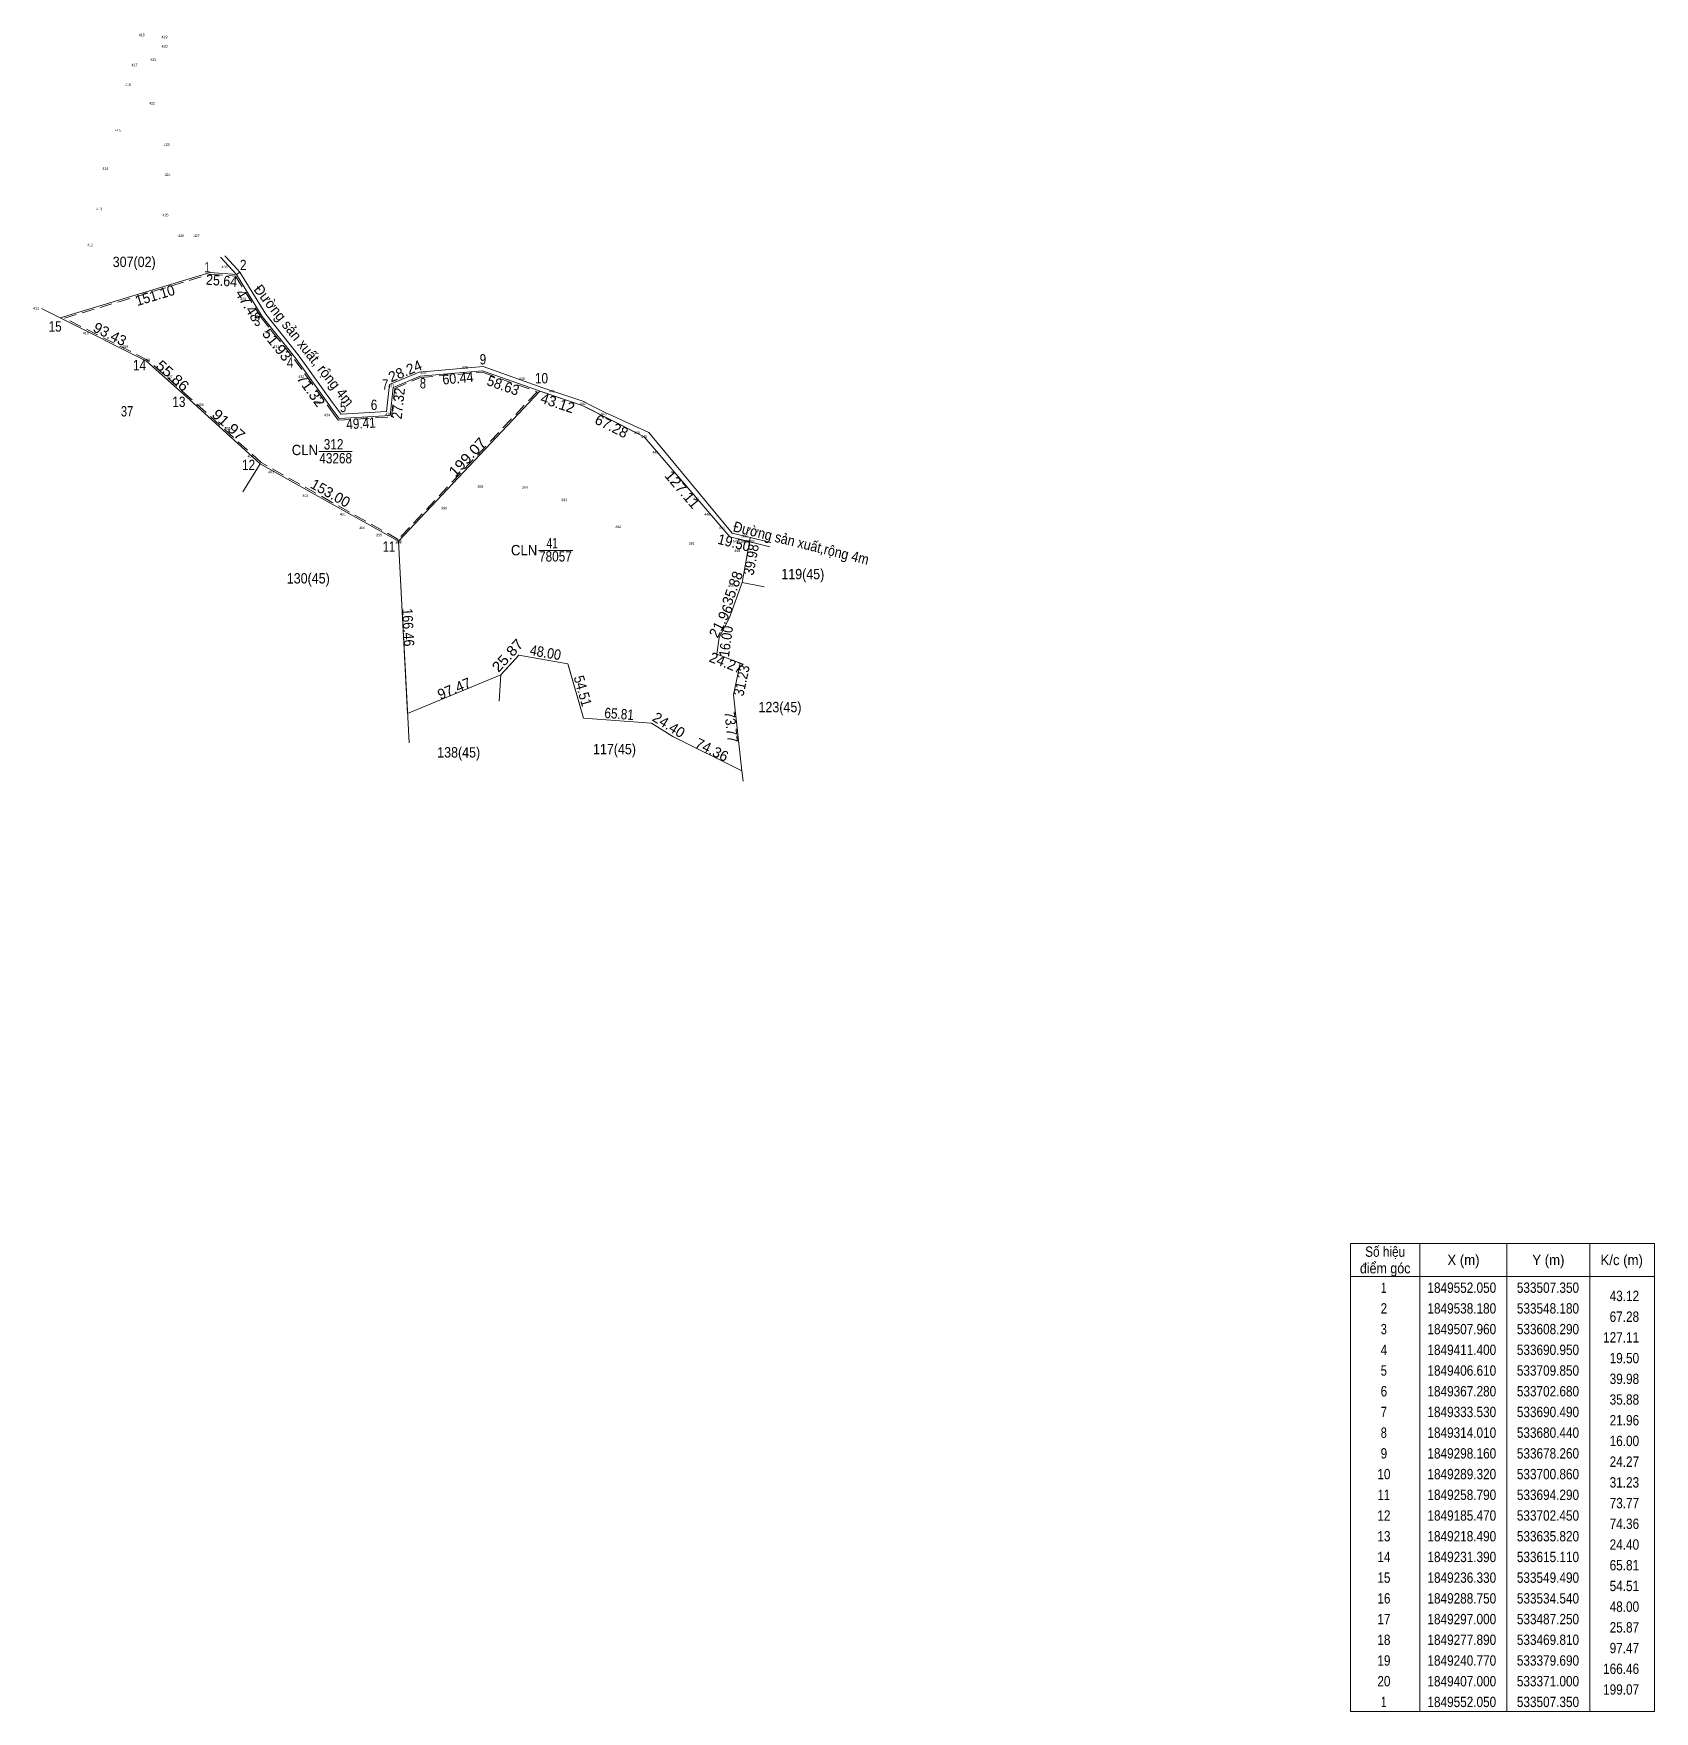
# Model space of a CAD drawing. Header units: metres. Extents: x 530052 to 534584, y 1848277 to 1849897.
# Drawn here: x 533019 to 534584, y 1848277 to 1849897 of the extents above; entities that cross this region are included whole.
import ezdxf
from ezdxf.enums import TextEntityAlignment as Align

# ---------------------------------------------------------------- set-up
doc = ezdxf.new("R2010")
doc.units = ezdxf.units.M
doc.header["$LTSCALE"] = 4
doc.linetypes.add('MEDIUM_DASHED', pattern=[4.5, 3, -1.5])
for name, color, linetype, lineweight in [('1', 7, 'Continuous', 13), ('10', 7, 'Continuous', 13), ('63', 7, 'Continuous', 13)]:
    doc.layers.add(name, color=color, linetype=linetype, lineweight=lineweight)
doc.layers.add('12', color=7, linetype='Continuous')

msp = doc.modelspace()

# ---------------------------------------------------------------- linework, layer by layer
at = {"layer": '1'}
for p, q in [((533217.73, 1849666.89), (533214.52, 1849664.47)), ((533710.57, 1849410.62), (533709.85, 1849406.61))]:
    msp.add_line(p, q, dxfattribs=at)
at = {"layer": '10'}
for p, q in [((533203.22, 1849682.79), (533211.85, 1849673.33)), ((533211.85, 1849673.33), (533217.73, 1849666.89)), ((533044.29, 1849622.77), (533188.95, 1849666.42)), ((533188.95, 1849666.42), (533214.52, 1849664.47)), ((533044.29, 1849622.77), (533026.15, 1849631.89)), ((533306.95, 1849534.66), (533271.75, 1849583.39)), ((533390.97, 1849570.47), (533362.14, 1849558.38)), ((533452.64, 1849575.8), (533510.37, 1849555.26)), ((533359.24, 1849532.26), (533362.14, 1849558.38)), ((533362.84, 1849528.47), (533365.86, 1849555.62)), ((533391.9, 1849566.54), (533365.86, 1849555.62)), ((533371, 1849407), (533507.35, 1849552.05)), ((533313.51, 1849525.58), (533306.95, 1849534.66)), ((533362.84, 1849528.47), (533313.51, 1849525.58)), ((533315.47, 1849529.7), (533359.24, 1849532.26)), ((533573.97, 1849529.9), (533581.83, 1849526.24)), ((533573.97, 1849525.27), (533581.83, 1849521.31)), ((533581.83, 1849526.24), (533582.54, 1849525.91)), ((533582.54, 1849525.91), (533612.56, 1849511.94)), ((533581.83, 1849521.31), (533582.54, 1849520.95)), ((533582.54, 1849520.95), (533608.29, 1849507.96)), ((533690.95, 1849411.4), (533608, 1849508)), ((533612.56, 1849511.94), (533693.19, 1849414.97)), ((533237.51, 1849481.76), (533220.47, 1849454.78)), ((533306.95, 1849442.87), (533237.51, 1849481.76)), ((533371, 1849407), (533306.95, 1849442.87)), ((533690.95, 1849411.4), (533729.34, 1849401.8)), ((533693.19, 1849414.97), (533730.31, 1849405.68)), ((533371, 1849407), (533373.27, 1849363.63)), ((533506.11, 1849397.96), (533539.27, 1849397.96)), ((533373.27, 1849363.63), (533374.88, 1849332.77)), ((533702.68, 1849367.28), (533723.94, 1849363.05)), ((533374.88, 1849332.77), (533375.16, 1849327.44)), ((533375.16, 1849327.44), (533377.29, 1849286.77)), ((533487.25, 1849297), (533534.54, 1849288.75)), ((533377.29, 1849286.77), (533381.17, 1849212.52)), ((533534.54, 1849288.75), (533535.1, 1849286.77)), ((533535.1, 1849286.77), (533549.49, 1849236.33)), ((533379.69, 1849240.77), (533469.81, 1849277.89)), ((533469.81, 1849277.89), (533468.09, 1849252.73)), ((533702.45, 1849185.47), (533703.59, 1849175.28))]:
    msp.add_line(p, q, dxfattribs=at)
for points in [[(533271.75, 1849583.39), (533239.44, 1849624.05), (533214.52, 1849664.47), (533198.96, 1849681.52)], [(533217.73, 1849666.89), (533242.72, 1849626.35), (533274.94, 1849585.81)], [(533026.15, 1849631.89), (533044.29, 1849622.77), (533127.77, 1849580.81), (533169.42, 1849543.58), (533237.51, 1849481.76), (533306.95, 1849442.87), (533371, 1849407)], [(533237.51, 1849481.76), (533169.42, 1849543.58), (533127.77, 1849580.81), (533044.29, 1849622.77)], [(533274.94, 1849585.81), (533306.95, 1849541.5), (533315.47, 1849529.7)], [(533390.97, 1849570.47), (533434.71, 1849574.25), (533452.64, 1849575.8)], [(533509.59, 1849551.29), (533452.12, 1849571.74), (533391.9, 1849566.54)], [(533510.37, 1849555.26), (533549.82, 1849541.83), (533554.36, 1849539.56)], [(533509.59, 1849551.29), (533548.18, 1849538.18), (533554.36, 1849535.09)], [(533554.36, 1849539.56), (533569.9, 1849531.79), (533573.97, 1849529.9)], [(533554.36, 1849535.09), (533568.11, 1849528.22), (533573.97, 1849525.27)], [(533293.96, 1849493.58), (533306.95, 1849493.58), (533326.31, 1849493.58)], [(533549.49, 1849236.33), (533615.11, 1849231.39), (533635.82, 1849218.49), (533702.45, 1849185.47), (533694.29, 1849258.79), (533700.86, 1849289.32), (533678.26, 1849298.16), (533680.44, 1849314.01), (533690.49, 1849333.53), (533702.68, 1849367.28), (533709.85, 1849406.61)], [(533469.81, 1849277.89), (533477.92, 1849286.77), (533487.25, 1849297)]]:
    msp.add_lwpolyline(points, dxfattribs=at)
at = {"layer": '10', "linetype": 'MEDIUM_DASHED'}
for points in [[(533306.95, 1849444.59), (533238.39, 1849482.99), (533170.42, 1849544.69), (533128.62, 1849582.06), (533048.32, 1849622.42), (533189.12, 1849664.9), (533213.64, 1849663.03), (533238.21, 1849623.19), (533270.55, 1849582.48), (533306.95, 1849532.1)], [(533306.95, 1849532.1), (533312.78, 1849524.03), (533364.19, 1849527.05), (533367.25, 1849554.58), (533392.26, 1849565.07), (533451.92, 1849570.22), (533504.69, 1849551.41), (533370.71, 1849408.88), (533306.95, 1849444.59)]]:
    msp.add_lwpolyline(points, dxfattribs=at)
at = {"layer": '10'}
msp.add_lwpolyline([(533507.35, 1849552.05), (533548.18, 1849538.18), (533608.29, 1849507.96), (533690.95, 1849411.4), (533709.85, 1849406.61), (533702.68, 1849367.28), (533690.49, 1849333.53), (533680.44, 1849314.01), (533678.26, 1849298.16), (533700.86, 1849289.32), (533694.29, 1849258.79), (533702.45, 1849185.47), (533635.82, 1849218.49), (533615.11, 1849231.39), (533549.49, 1849236.33), (533534.54, 1849288.75), (533487.25, 1849297), (533469.81, 1849277.89), (533379.69, 1849240.77), (533371, 1849407)], close=True, dxfattribs=at)
at = {"layer": '63'}
for p, q in [((534357.27, 1848729.06), (534357.27, 1848277.06)), ((534441.27, 1848729.06), (534441.27, 1848277.06)), ((534521.27, 1848729.06), (534521.27, 1848277.06)), ((534290.07, 1848697.06), (534583.67, 1848697.06))]:
    msp.add_line(p, q, dxfattribs=at)
msp.add_lwpolyline([(534290.07, 1848729.06), (534583.67, 1848729.06), (534583.67, 1848277.06), (534290.07, 1848277.06)], close=True, dxfattribs=at)

# ---------------------------------------------------------------- texts
at = {"layer": '10'}
for s, width, p in [('307(02)', 0.9, (533115.74, 1849671.83)), ('37', 0.8, (533108.83, 1849527.52)), ('312', 0.85, (533308.26, 1849495.64)), ('CLN', 0.95, (533280.555, 1849490.19)), ('43268', 0.85, (533310.26, 1849482.22)), ('41', 0.75, (533519.35, 1849400.1)), ('CLN', 0.95, (533492.225, 1849393.47)), ('78057', 0.85, (533522.47, 1849387.43)), ('130(45)', 0.9, (533283.83, 1849366.24)), ('119(45)', 0.9, (533761.35, 1849370.35)), ('123(45)', 0.9, (533739.31, 1849241.9)), ('138(45)', 0.9, (533429.06, 1849198.2)), ('117(45)', 0.9, (533579.5, 1849201.33))]:
    msp.add_text(s, height=10, dxfattribs=dict(at, width=width)).set_placement(p, align=Align.CENTER)
for s, width, p in [(' 1', 0.75, (533188.95, 1849666.63)), (' 2', 0.85, (533224.19, 1849668.81)), (' 15', 0.85, (533045.69, 1849609.44)), (' 3', 0.8, (533237.47, 1849614.92)), (' 9', 0.85, (533455.62, 1849577.77)), (' 14', 0.85, (533127.2, 1849572.11)), (' 4', 0.85, (533269.36, 1849574.55)), (' 7', 0.8, (533361.09, 1849553.37)), (' 8', 0.8, (533397.5, 1849554.61)), (' 10', 0.85, (533515.34, 1849559.48)), (' 13', 0.85, (533165.21, 1849536.7)), (' 5', 0.8, (533320.37, 1849531.74)), (' 6', 0.85, (533350.49, 1849533.8)), (' 12', 0.85, (533232.46, 1849475.72)), (' 11', 0.8, (533367.63, 1849396.89))]:
    msp.add_text(s, height=10, dxfattribs=dict(at, width=width)).set_placement(p, align=Align.RIGHT)
for s, rotation, width, p in [('151.10', 16.791, 0.95, (533137.266, 1849639.694)), ('25.64', 355.639, 0.9, (533199.79, 1849653.695)), ('Đường sản xuất, rộng 4m', 308.477, 0.95, (533275.764, 1849593.011)), ('51.93', 308.472, 1.05, (533249.515, 1849593.591)), ('55.86', 318.207, 1.1, (533149.463, 1849563.219)), ('60.44', 4.935, 0.9, (533428.74, 1849559.618)), ('71.32', 305.843, 1.05, (533282.397, 1849549.863)), ('27.32', 83.653, 0.9, (533375.617, 1849539.502)), ('58.63', 340.378, 0.95, (533470.331, 1849552.749)), ('91.97', 317.763, 1.1, (533203.539, 1849515.92)), ('49.41', 3.353, 0.85, (533334.963, 1849515.945)), ('199.07', 46.771, 1.1, (533441.129, 1849484.905)), ('127.11', 310.565, 1.05, (533641.178, 1849453.757)), ('Đường sản xuất,rộng 4m', 345.954, 0.9, (533758.511, 1849400.45)), ('19.50', 345.778, 0.95, (533693.767, 1849400.816)), ('39.98', 79.668, 0.9, (533716.37, 1849388.388)), ('166.46', 272.993, 0.9, (533375.352, 1849323.626)), ('25.87', 47.616, 1.1, (533479.908, 1849293.33)), ('16.00', 82.169, 0.9, (533692.055, 1849309.709)), ('48.00', 350.104, 0.9, (533512.041, 1849294.69)), ('31.23', 77.855, 0.9, (533707.05, 1849271.528)), ('54.51', 285.918, 0.9, (533544.096, 1849261.161)), ('65.81', 355.695, 0.85, (533583.66, 1849235.372)), ('73.77', 276.35, 0.9, (533687.201, 1849227.178))]:
    msp.add_text(s, height=10, rotation=rotation, dxfattribs=dict(at, width=width)).set_placement(p, align=Align.CENTER)
for s, rotation, p in [('47.48', 301.655, (533221.716, 1849632.219)), ('93.43', 333.314, (533090.09, 1849602.621)), ('28.24', 22.751, (533379.266, 1849566.796)), ('43.12', 341.237, (533523.047, 1849535.723)), ('67.28', 333.309, (533574.449, 1849513.659)), ('153.00', 330.749, (533302.772, 1849449.184)), ('35.88', 70.141, (533698.094, 1849360.081)), ('21.96', 62.758, (533686.771, 1849327.731)), ('24.27', 338.637, (533685.629, 1849285.025)), ('97.47', 22.387, (533426.661, 1849260.117)), ('24.40', 328.082, (533629.371, 1849225.392)), ('74.36', 333.638, (533671.36, 1849201.163))]:
    msp.add_text(s, height=10, rotation=rotation, dxfattribs=at).set_placement(p, align=Align.CENTER)
at = {"layer": '12'}
for s, width, p in [('418', 0.95, (533122.995, 1849894.75)), ('419', 0.95, (533145.005, 1849892.75)), ('420', 0.95, (533145, 1849883.75)), ('417', 0.95, (533116, 1849865.75)), ('421', 0.9, (533133.995, 1849870.75)), ('416', 0.95, (533110.005, 1849846.75)), ('422', 0.95, (533133, 1849828.75)), ('415', 0.95, (533100.005, 1849802.75)), ('423', 0.95, (533147, 1849788.75)), ('414', 0.95, (533087.995, 1849765.75)), ('424', 0.95, (533147.995, 1849759.75)), ('413', 0.95, (533082, 1849726.75)), ('425', 0.95, (533146.005, 1849720.75)), ('426', 0.95, (533161.005, 1849700.75)), ('427', 0.95, (533176, 1849700.75)), ('412', 0.95, (533073, 1849691.75)), ('428', 0.95, (533202.995, 1849670.75)), ('429', 0.95, (533221.005, 1849639.75)), ('411', 0.9, (533020.995, 1849630.75)), ('410', 0.95, (533069, 1849606.75)), ('430', 0.95, (533244, 1849607.75)), ('409', 0.95, (533107.005, 1849593.75)), ('431', 0.9, (533252.995, 1849593.75)), ('408', 0.95, (533127.995, 1849580.75)), ('438', 0.95, (533394.995, 1849568.75)), ('439', 0.95, (533435.005, 1849573.75)), ('407', 0.95, (533150, 1849564.75)), ('432', 0.95, (533277, 1849564.75)), ('437', 0.95, (533364, 1849555.75)), ('440', 0.95, (533490, 1849562.75)), ('406', 0.95, (533180.005, 1849537.75)), ('433', 0.95, (533293, 1849539.75)), ('441', 0.9, (533518.995, 1849550.75)), ('442', 0.95, (533549, 1849538.75)), ('434', 0.95, (533301.995, 1849527.75)), ('435', 0.95, (533339.005, 1849524.75)), ('436', 0.95, (533361.005, 1849528.75)), ('443', 0.95, (533569, 1849528.75)), ('405', 0.95, (533206.005, 1849514.75)), ('444', 0.95, (533600.995, 1849510.75)), ('445', 0.95, (533608.005, 1849506.75)), ('404', 0.95, (533227.995, 1849487.75)), ('446', 0.95, (533619.005, 1849491.75)), ('403', 0.95, (533248, 1849472.75)), ('395', 0.95, (533450.005, 1849458.75)), ('394', 0.95, (533492.995, 1849457.75)), ('402', 0.95, (533281, 1849449.75)), ('393', 0.95, (533531, 1849445.75)), ('447', 0.95, (533658, 1849446.75)), ('401', 0.9, (533316.995, 1849431.75)), ('396', 0.95, (533415.005, 1849437.75)), ('448', 0.95, (533668.995, 1849431.75)), ('400', 0.95, (533336, 1849418.75)), ('399', 0.95, (533352.005, 1849411.75)), ('392', 0.95, (533583, 1849419.75)), ('390', 0.95, (533683, 1849418.75)), ('389', 0.95, (533705.005, 1849410.75)), ('398', 0.95, (533370.995, 1849404.75)), ('397', 0.95, (533371, 1849405.75)), ('391', 0.9, (533653.995, 1849403.75)), ('NULL NONE ', 1.1, (533705, 1849405.75)), ('449', 0.95, (533698.005, 1849396.75)), ('388', 0.95, (533704.995, 1849405.75)), ('450', 0.95, (533692, 1849362.75))]:
    msp.add_text(s, height=2.5, dxfattribs=dict(at, width=width)).set_placement(p, align=Align.CENTER)
at = {"layer": '63'}
for s, width, p in [('điểm góc', 0.9, (534323.665, 1848700.06)), ('Số hiệu', 0.85, (534323.665, 1848716.06)), ('X (m)', 0.95, (534399.275, 1848708.06)), ('Y (m)', 0.95, (534481.275, 1848708.06)), ('K/c (m)', 0.95, (534552.07, 1848708.06)), (' 1', 0.75, (534320.875, 1848681.26)), ('1849552.050', 0.85, (534397.675, 1848681.26)), ('533507.350', 0.85, (534480.87, 1848681.26)), (' 2', 0.85, (534320.87, 1848661.26)), ('1849538.180', 0.85, (534397.675, 1848661.26)), ('533548.180', 0.85, (534480.87, 1848661.26)), (' 3', 0.8, (534320.865, 1848641.26)), ('1849507.960', 0.85, (534397.675, 1848641.26)), ('533608.290', 0.85, (534480.87, 1848641.26)), (' 4', 0.85, (534320.875, 1848621.26)), ('1849411.400', 0.85, (534397.675, 1848621.26)), ('533690.950', 0.85, (534480.87, 1848621.26)), (' 5', 0.8, (534320.87, 1848601.26)), ('1849406.610', 0.85, (534397.675, 1848601.26)), ('533709.850', 0.85, (534480.87, 1848601.26)), (' 6', 0.85, (534320.865, 1848581.26)), ('1849367.280', 0.85, (534397.675, 1848581.26)), ('533702.680', 0.85, (534480.87, 1848581.26)), (' 7', 0.8, (534320.875, 1848561.26)), ('1849333.530', 0.85, (534397.675, 1848561.26)), ('533690.490', 0.85, (534480.87, 1848561.26)), (' 8', 0.8, (534320.875, 1848541.26)), ('1849314.010', 0.85, (534397.675, 1848541.26)), ('533680.440', 0.85, (534480.87, 1848541.26)), (' 9', 0.85, (534320.875, 1848521.26)), ('1849298.160', 0.85, (534397.675, 1848521.26)), ('533678.260', 0.85, (534480.87, 1848521.26)), (' 10', 0.85, (534320.87, 1848501.26)), ('1849289.320', 0.85, (534397.675, 1848501.26)), ('533700.860', 0.85, (534480.87, 1848501.26)), (' 11', 0.8, (534320.87, 1848481.26)), ('1849258.790', 0.85, (534397.675, 1848481.26)), ('533694.290', 0.85, (534480.87, 1848481.26)), (' 12', 0.85, (534320.865, 1848461.26)), ('1849185.470', 0.85, (534397.675, 1848461.26)), ('533702.450', 0.85, (534480.87, 1848461.26)), (' 13', 0.85, (534320.87, 1848441.26)), ('1849218.490', 0.85, (534397.675, 1848441.26)), ('533635.820', 0.85, (534480.87, 1848441.26)), (' 14', 0.85, (534320.87, 1848421.26)), ('1849231.390', 0.85, (534397.675, 1848421.26)), ('533615.110', 0.85, (534480.87, 1848421.26)), (' 15', 0.85, (534320.875, 1848401.26)), ('1849236.330', 0.85, (534397.675, 1848401.26)), ('533549.490', 0.85, (534480.87, 1848401.26)), (' 16', 0.85, (534320.87, 1848381.26)), ('1849288.750', 0.85, (534397.675, 1848381.26)), ('533534.540', 0.85, (534480.87, 1848381.26)), (' 17', 0.85, (534320.87, 1848361.26)), ('1849297.000', 0.85, (534397.675, 1848361.26)), ('533487.250', 0.85, (534480.87, 1848361.26)), (' 18', 0.85, (534320.87, 1848341.26)), ('1849277.890', 0.85, (534397.675, 1848341.26)), ('533469.810', 0.85, (534480.87, 1848341.26)), (' 19', 0.85, (534320.87, 1848321.26)), ('1849240.770', 0.85, (534397.675, 1848321.26)), ('533379.690', 0.85, (534480.87, 1848321.26)), (' 20', 0.85, (534320.87, 1848301.26)), ('1849407.000', 0.85, (534397.675, 1848301.26)), ('533371.000', 0.85, (534480.87, 1848301.26)), (' 1', 0.75, (534320.875, 1848281.26)), ('1849552.050', 0.85, (534397.675, 1848281.26)), ('533507.350', 0.85, (534480.87, 1848281.26))]:
    msp.add_text(s, height=10, dxfattribs=dict(at, width=width)).set_placement(p, align=Align.CENTER)
at = {"layer": '63', "width": 0.85}
for s, p in [('43.12', (534568.87, 1848673.26)), ('67.28', (534568.87, 1848653.26)), ('127.11', (534568.87, 1848633.26)), ('19.50', (534568.87, 1848613.26)), ('39.98', (534568.87, 1848593.26)), ('35.88', (534568.87, 1848573.26)), ('21.96', (534568.87, 1848553.26)), ('16.00', (534568.87, 1848533.26)), ('24.27', (534568.87, 1848513.26)), ('31.23', (534568.87, 1848493.26)), ('73.77', (534568.87, 1848473.26)), ('74.36', (534568.87, 1848453.26)), ('24.40', (534568.87, 1848433.26)), ('65.81', (534568.87, 1848413.26)), ('54.51', (534568.87, 1848393.26)), ('48.00', (534568.87, 1848373.26)), ('25.87', (534568.87, 1848353.26)), ('97.47', (534568.87, 1848333.26)), ('166.46', (534568.87, 1848313.26)), ('199.07', (534568.87, 1848293.26))]:
    msp.add_text(s, height=10, dxfattribs=at).set_placement(p, align=Align.RIGHT)

doc.saveas('drawing.dxf')
